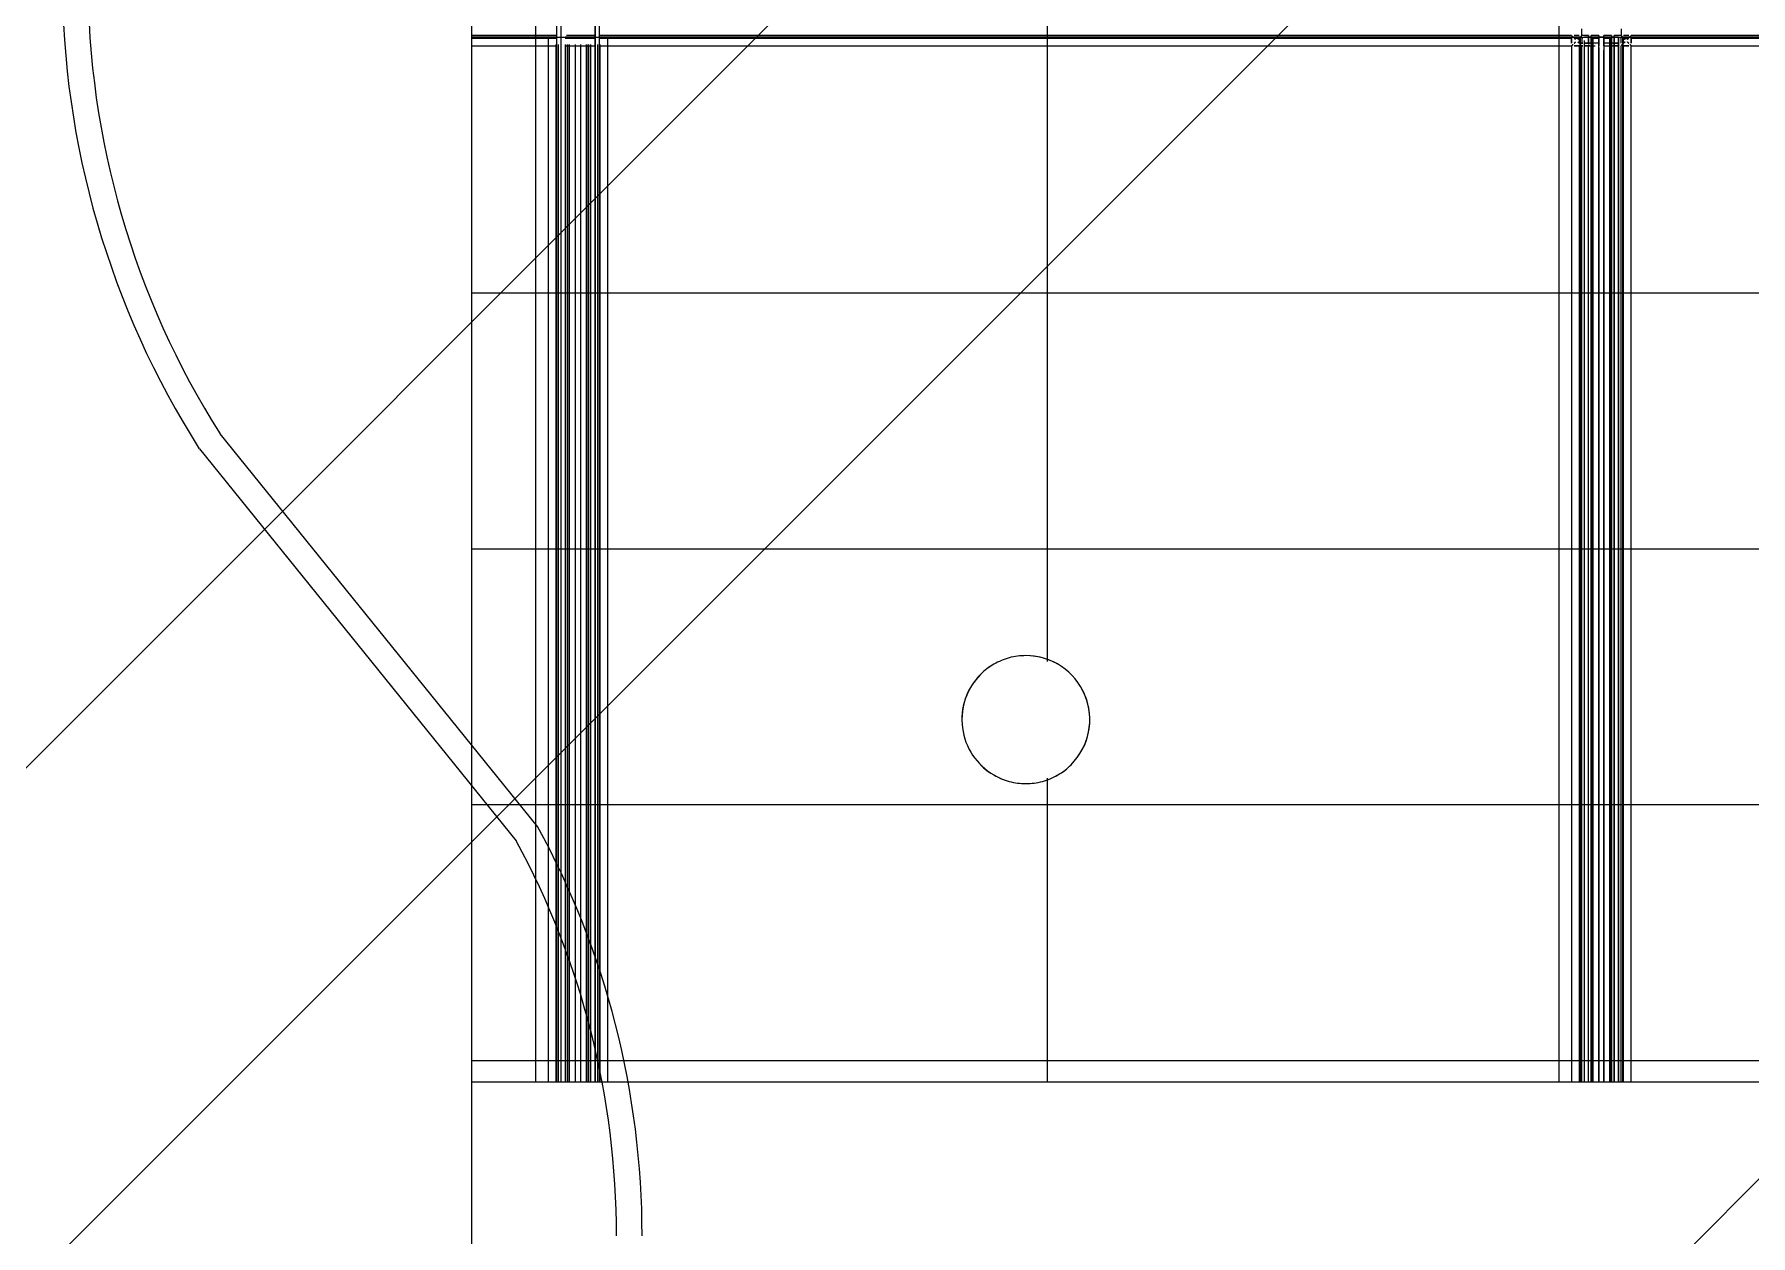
# Model space of a CAD drawing. Header units: millimetres. Extents: x -57519 to 497916, y -349472 to 446842.
# Drawn here: x 312140 to 314153, y 42702 to 44111 of the extents above; entities that cross this region are included whole.
import ezdxf

# ---------------------------------------------------------------- set-up
doc = ezdxf.new("R2010")
doc.units = ezdxf.units.MM
for name, color, linetype, lineweight in [('A-CLNG', 13, 'Continuous', 5), ('A-DETL-GENF', 92, 'Continuous', 5), ('A-FLOR', 192, 'Continuous', 5), ('A-FLOR-PATT', 8, 'Continuous', 5), ('A-WALL', 113, 'Continuous', 20), ('E-LITE-EQPM', 33, 'Continuous', 5)]:
    doc.layers.add(name, color=color, linetype=linetype, lineweight=lineweight)

# ---------------------------------------------------------------- blocks, each defined once
blk = doc.blocks.new('Ceilings 10 - Ceilings 10-14177161-SITE COVERAGE')
at = {"layer": 'A-CLNG'}
for p, q in [((63989.3, 42882.5), (63989.3, 44957.5)), ((64039.3, 42882.5), (64039.3, 44957.5)), ((63994.3, 44107.5), (63994.3, 44140.2)), ((63994.3, 44107.5), (63994.3, 44140.2)), ((64034.3, 44139.1), (64034.3, 44107.5)), ((64034.3, 44107.5), (64034.3, 44139.1)), ((63980.8, 44109.5), (63889.3, 44109.5)), ((63989.3, 44107.5), (63889.3, 44107.5)), ((63889.3, 44107.5), (65186.9, 44107.5)), ((63980.8, 44107.5), (63889.3, 44107.5)), ((63980.8, 44107.5), (63889.3, 44107.5)), ((63889.3, 44106.5), (63980.8, 44106.5)), ((63979.3, 44107.5), (63979.3, 42882.5)), ((63989.3, 44109.5), (63980.8, 44109.5)), ((63989.3, 44107.5), (63980.8, 44107.5)), ((63989.3, 44107.5), (63980.8, 44107.5)), ((63980.8, 44106.5), (63989.3, 44106.5)), ((63989.3, 42882.5), (63989.3, 44107.5)), ((63994.3, 42882.5), (63994.3, 44107.5)), ((63994.3, 42882.5), (63994.3, 44107.5)), ((64034.3, 44107.5), (63999, 44107.5)), ((64034.3, 44107.5), (63999, 44107.5)), ((64034.3, 44107.5), (63999, 44107.5)), ((63999, 44106.5), (64034.3, 44106.5)), ((64027.8, 44109.5), (64000.8, 44109.5)), ((64034.3, 44109.5), (64027.8, 44109.5)), ((64034.3, 44107.5), (64034.3, 42882.5)), ((64034.3, 42882.5), (64034.3, 44107.5)), ((64047.8, 44109.5), (64039.3, 44109.5)), ((65186.9, 44107.5), (64039.3, 44107.5)), ((64047.8, 44107.5), (64039.3, 44107.5)), ((64047.8, 44107.5), (64039.3, 44107.5)), ((64039.3, 42882.5), (64039.3, 44107.5)), ((64039.3, 44106.5), (64047.8, 44106.5)), ((65179.3, 44109.5), (64047.8, 44109.5)), ((65179.3, 44107.5), (64047.8, 44107.5)), ((65179.3, 44107.5), (64047.8, 44107.5)), ((64047.8, 44106.5), (65179.3, 44106.5)), ((64049.3, 42882.5), (64049.3, 44107.5)), ((65179.3, 44107.6), (65179.3, 44108)), ((65179.3, 44106.7), (65179.3, 44107.6)), ((65179.3, 44107.5), (65179.3, 44102)), ((65179.3, 44106.5), (65179.3, 44106.7)), ((65179.3, 44105.7), (65179.3, 44106.5)), ((65179.3, 44106.5), (65179.3, 44106.5)), ((65179.3, 44105), (65179.3, 44105.7)), ((65179.3, 44102), (65179.3, 44105)), ((65179.3, 44102), (65179.3, 44100.5)), ((65179.3, 44100.5), (65179.3, 44102)), ((65183.8, 44109.5), (65182.3, 44109.5)), ((65182.3, 44108), (65182.3, 44106.5)), ((65182.7, 44107.5), (65182.3, 44107.5)), ((65182.3, 44106.5), (65188.3, 44106.5)), ((65183, 44107.5), (65182.7, 44107.5)), ((65183.8, 44107.5), (65183, 44107.5)), ((65186.8, 44109.5), (65183.8, 44109.5)), ((65189.3, 44107.5), (65183.8, 44107.5)), ((65188.3, 44109.5), (65186.8, 44109.5)), ((65188.3, 44106.5), (65188.3, 44100.5)), ((65189.8, 44100.5), (65188.3, 44100.5)), ((65189.3, 44107.5), (65189.3, 44102)), ((65189.3, 44106.3), (65189.3, 42882.5)), ((65189.3, 42882.5), (65189.3, 44106.3)), ((65189.3, 44100.5), (65189.3, 44106.3)), ((65189.3, 44102), (65189.3, 44100.9)), ((65189.3, 44100.9), (65189.3, 44100.7)), ((65189.3, 44100.7), (65189.3, 44100.5)), ((65192.4, 44100.5), (65189.3, 44100.5)), ((65189.8, 44100.5), (65192.4, 44100.5)), ((65191.3, 44109.5), (65191.3, 44117.5)), ((65199.3, 44109.5), (65191.3, 44109.5)), ((65191.3, 44106.5), (65191.3, 44105.4)), ((65192.4, 44106.5), (65191.3, 44106.5)), ((65191.3, 44105.4), (65191.3, 44105)), ((65191.3, 44105), (65191.3, 44102)), ((65191.3, 44102), (65191.3, 44100.5)), ((65191.3, 44100.5), (65192.4, 44100.5)), ((65234.3, 44107.5), (65194.3, 44107.5)), ((65194.3, 44107.5), (65234.3, 44107.5)), ((65194.3, 42882.5), (65194.3, 44103.8)), ((65194.3, 42882.5), (65194.3, 44103.8)), ((65211.3, 44100.5), (65194.3, 44100.5)), ((65194.3, 44100.5), (65200.8, 44100.5)), ((65199.3, 44109.5), (65199.3, 44108)), ((65199.3, 44107.5), (65199.3, 44101.4)), ((65199.3, 44101.4), (65199.3, 44107.5)), ((65199.3, 44105), (65199.3, 44106.5)), ((65199.3, 44102), (65199.3, 44105)), ((65199.3, 44100.5), (65199.3, 44102)), ((65201.9, 44100.5), (65200.8, 44100.5)), ((65202.3, 44100.5), (65201.9, 44100.5)), ((65211.3, 44109.5), (65202.3, 44109.5)), ((65202.3, 44108), (65202.3, 44109.5)), ((65202.3, 44099.9), (65202.3, 44107.5)), ((65202.3, 44107.5), (65202.3, 42882.5)), ((65202.3, 44106.5), (65211.3, 44106.5)), ((65202.3, 44100.5), (65202.3, 44106.5)), ((65202.3, 44106.5), (65202.3, 44105)), ((65202.3, 44105), (65202.3, 44102)), ((65202.3, 44102), (65202.3, 44100.5)), ((65204.3, 44107.5), (65204.3, 42882.5)), ((65204.3, 42882.5), (65204.3, 44107.5)), ((65211.3, 44109.5), (65211.3, 44108)), ((65211.3, 44107.6), (65211.3, 44108)), ((65211.3, 44106.5), (65211.3, 44107.6)), ((65211.3, 44107.5), (65211.3, 44099)), ((65211.3, 44107.5), (65211.3, 44100.5)), ((65211.3, 42882.5), (65211.3, 44107.5)), ((65211.3, 44105), (65211.3, 44106.5)), ((65211.3, 44102), (65211.3, 44105)), ((65211.3, 44100.5), (65211.3, 44102)), ((65226.3, 44109.5), (65217.3, 44109.5)), ((65217.3, 44108), (65217.3, 44109.5)), ((65217.3, 44108), (65217.3, 44107.6)), ((65217.3, 44107.6), (65217.3, 44106.5)), ((65217.3, 44099), (65217.3, 44107.5)), ((65217.3, 44107.5), (65217.3, 42882.5)), ((65217.3, 44100.5), (65217.3, 44107.5)), ((65217.3, 44106.5), (65226.3, 44106.5)), ((65217.3, 44106.5), (65217.3, 44105)), ((65217.3, 44105), (65217.3, 44102)), ((65217.3, 44102), (65217.3, 44101.6)), ((65217.3, 44101.6), (65217.3, 44101.2)), ((65217.3, 44101.2), (65217.3, 44100.5)), ((65234.1, 44100.5), (65217.3, 44100.5)), ((65224.3, 44107.5), (65224.3, 42882.5)), ((65224.3, 42882.5), (65224.3, 44107.5)), ((65226.3, 44109.5), (65226.3, 44108)), ((65226.3, 44107.5), (65226.3, 44099)), ((65226.3, 42882.5), (65226.3, 44107.5)), ((65226.3, 44106.5), (65226.3, 44100.5)), ((65226.3, 44105), (65226.3, 44106.5)), ((65226.3, 44102), (65226.3, 44105)), ((65226.3, 44100.5), (65226.3, 44102)), ((65227.8, 44100.5), (65226.3, 44100.5)), ((65227.8, 44100.5), (65234.1, 44100.5)), ((65237.3, 44109.5), (65229.3, 44109.5)), ((65229.3, 44108), (65229.3, 44109.5)), ((65229.3, 44099), (65229.3, 44107.5)), ((65229.3, 44107.5), (65229.3, 44097.5)), ((65229.3, 44106.5), (65229.3, 44106.4)), ((65229.3, 44100.5), (65229.3, 44106.5)), ((65229.3, 44106.4), (65229.3, 44106.3)), ((65229.3, 44106.3), (65229.3, 44106)), ((65229.3, 44106), (65229.3, 44105)), ((65229.3, 44105), (65229.3, 44102)), ((65229.3, 44102), (65229.3, 44100.5)), ((65234.3, 44107.5), (65234.3, 42882.5)), ((65234.3, 42882.5), (65234.3, 44107.5)), ((65237.3, 44117.5), (65237.3, 44109.5)), ((65237.3, 44106.4), (65237.3, 44106.5)), ((65237.3, 44100.5), (65237.3, 44106.5)), ((65237.3, 44106.3), (65237.3, 44106.4)), ((65237.3, 44105.7), (65237.3, 44106.3)), ((65237.3, 44105.4), (65237.3, 44105.7)), ((65237.3, 44105), (65237.3, 44105.4)), ((65237.3, 44102), (65237.3, 44105)), ((65237.3, 44100.5), (65237.3, 44102)), ((65237.3, 44100.5), (65237.3, 44100.5)), ((65240.3, 44100.5), (65238.8, 44100.5)), ((66239.3, 44107.5), (65239.3, 44107.5)), ((65239.3, 44107.5), (65239.3, 42882.5)), ((65239.3, 44107.5), (66239.3, 44107.5)), ((65239.3, 44107.5), (65239.3, 44100.5)), ((65246.3, 44107.5), (65239.3, 44107.5)), ((65244.8, 44107.5), (65239.3, 44107.5)), ((65239.3, 44102), (65239.3, 44107.5)), ((65239.3, 42882.5), (65239.3, 44107.5)), ((65239.3, 44100.5), (65239.3, 44102)), ((65246.3, 44109.5), (65240.3, 44109.5)), ((65241.8, 44109.5), (65240.3, 44109.5)), ((65240.3, 44106.5), (65246.3, 44106.5)), ((65240.3, 44100.5), (65240.3, 44106.5)), ((65244.8, 44109.5), (65241.8, 44109.5)), ((65246.3, 44109.5), (65244.8, 44109.5)), ((65246.3, 44107.5), (65244.8, 44107.5)), ((65246.3, 44107.6), (65246.3, 44108)), ((65246.3, 44107.2), (65246.3, 44107.6)), ((65246.3, 44106.5), (65246.3, 44107.2)), ((65246.3, 44106.5), (65246.3, 44106.5)), ((66229.3, 44109.5), (65249.3, 44109.5)), ((65249.3, 44108), (65249.3, 44107.6)), ((65249.3, 44107.6), (65249.3, 44107.2)), ((66229.3, 44107.5), (65249.3, 44107.5)), ((65249.3, 44102), (65249.3, 44107.5)), ((66229.3, 44107.5), (65249.3, 44107.5)), ((65249.3, 44107.2), (65249.3, 44106.5)), ((65249.3, 44106.5), (66229.3, 44106.5)), ((65249.3, 44106.5), (65249.3, 44105)), ((65249.3, 44106.5), (65249.3, 44106.5)), ((65249.3, 44105), (65249.3, 44102)), ((65249.3, 44100.5), (65249.3, 44102)), ((65249.3, 44102), (65249.3, 44100.5)), ((63889.3, 44097.5), (63989.3, 44097.5)), ((63988.3, 44099), (63988.3, 42882.5)), ((63989.3, 42882.5), (63989.3, 44099)), ((63989.3, 42882.5), (63989.3, 44099)), ((63991.3, 42882.5), (63991.3, 44099)), ((63999, 44097.5), (64034.3, 44097.5)), ((63999.3, 44099), (63999.3, 42882.5)), ((63999.3, 42882.5), (63999.3, 44099)), ((64002.3, 42882.5), (64002.3, 44099)), ((64002.3, 42882.5), (64002.3, 44099)), ((64004.3, 42882.5), (64004.3, 44099)), ((64004.3, 42882.5), (64004.3, 44099)), ((64011.3, 42882.5), (64011.3, 44099)), ((64011.3, 42882.5), (64011.3, 44099)), ((64017.3, 42882.5), (64017.3, 44099)), ((64017.3, 42882.5), (64017.3, 44099)), ((64024.3, 42882.5), (64024.3, 44099)), ((64024.3, 42882.5), (64024.3, 44099)), ((64026.3, 44099), (64026.3, 42882.5)), ((64026.3, 42882.5), (64026.3, 44099)), ((64029.3, 42882.5), (64029.3, 44099)), ((64029.3, 42882.5), (64029.3, 44099)), ((64037.3, 42882.5), (64037.3, 44099)), ((64039.3, 42882.5), (64039.3, 44099)), ((64039.3, 42882.5), (64039.3, 44099)), ((64039.3, 44097.5), (65179.3, 44097.5)), ((64040.3, 42882.5), (64040.3, 44099)), ((65179.3, 44097.5), (65179.3, 42882.5)), ((65183.8, 44097.5), (65182.3, 44097.5)), ((65182.3, 44097.5), (65183.8, 44097.5)), ((65189.3, 44097.5), (65183.8, 44097.5)), ((65183.8, 44097.5), (65186.8, 44097.5)), ((65186.8, 44097.5), (65188.3, 44097.5)), ((65188.3, 44097.5), (65188.3, 42882.5)), ((65188.3, 44097.5), (65189.4, 44097.5)), ((65189.3, 44097.5), (65192.4, 44097.5)), ((65189.3, 42882.5), (65189.3, 44097.5)), ((65189.3, 42882.5), (65189.3, 44097.5)), ((65189.4, 44097.5), (65189.8, 44097.5)), ((65192.4, 44097.5), (65189.8, 44097.5)), ((65192.4, 44097.5), (65191.3, 44097.5)), ((65191.3, 42882.5), (65191.3, 44097.5)), ((65194.3, 44097.5), (65207.1, 44097.5)), ((65200.8, 44097.5), (65194.3, 44097.5)), ((65199.3, 44099), (65199.3, 44097.5)), ((65199.3, 44097.5), (65199.3, 44097.5)), ((65199.3, 42882.5), (65199.3, 44097.5)), ((65199.3, 42882.5), (65199.3, 44097.5)), ((65200.8, 44097.5), (65202.3, 44097.5)), ((65202.3, 44097.5), (65202.3, 44099)), ((65202.3, 42882.5), (65202.3, 44097.5)), ((65211.3, 44099), (65211.3, 44097.5)), ((65211.3, 44095.4), (65211.3, 42882.5)), ((65217.3, 44097.5), (65217.3, 44099)), ((65217.3, 44097.5), (65234, 44097.5)), ((65217.3, 42882.5), (65217.3, 44092.4)), ((65226.3, 44099), (65226.3, 44097.5)), ((65226.3, 44097.5), (65226.3, 42882.5)), ((65226.3, 44097.5), (65227.8, 44097.5)), ((65234, 44097.5), (65227.8, 44097.5)), ((65229.3, 44097.5), (65229.3, 44099)), ((65229.3, 44097.5), (65229.3, 42882.5)), ((65229.3, 44097.5), (65229.3, 44097.5)), ((65229.3, 42882.5), (65229.3, 44097.5)), ((65237.3, 42882.5), (65237.3, 44097.5)), ((65238.8, 44097.5), (65240.3, 44097.5)), ((65239.3, 44097.5), (65239.3, 42882.5)), ((65244.8, 44097.5), (65239.3, 44097.5)), ((65239.3, 42882.5), (65239.3, 44097.5)), ((65240.3, 42882.5), (65240.3, 44097.5)), ((65240.3, 44097.5), (65241.8, 44097.5)), ((65241.8, 44097.5), (65244.8, 44097.5)), ((65244.8, 44097.5), (65246.3, 44097.5)), ((65246.3, 44097.5), (65244.8, 44097.5)), ((65249.3, 44097.5), (66229.3, 44097.5)), ((65249.3, 42882.5), (65249.3, 44097.5))]:
    blk.add_line(p, q, dxfattribs=at)
for points in [[(65179.3, 44109.5), (65179.3, 44109.5), (65179.3, 44109.5), (65179.3, 44109.4), (65179.3, 44109.4)], [(65182.3, 44106.5), (65182.3, 44106.5), (65182.3, 44106.5), (65182.3, 44106.4), (65182.4, 44106.4), (65182.5, 44106.3), (65182.5, 44106.3)], [(65182.5, 44106.3), (65182.5, 44106.3), (65182.6, 44106.2), (65182.7, 44106.1), (65182.8, 44106), (65182.9, 44105.9), (65183, 44105.8)], [(65183, 44105.8), (65183, 44105.8), (65183.1, 44105.7), (65183.2, 44105.6), (65183.2, 44105.6)], [(65183.2, 44105.6), (65183.3, 44105.5), (65183.5, 44105.3), (65183.7, 44105.1), (65183.8, 44105)], [(65187.4, 44101.4), (65187.3, 44101.5), (65187.1, 44101.7), (65186.9, 44101.9), (65186.8, 44102)], [(65187.6, 44101.1), (65187.6, 44101.2), (65187.5, 44101.3), (65187.4, 44101.4), (65187.4, 44101.4)], [(65188.3, 44100.5), (65188.3, 44100.5), (65188.3, 44100.5), (65188.2, 44100.5), (65188.2, 44100.6), (65188.1, 44100.7), (65188, 44100.8), (65187.9, 44100.9), (65187.8, 44101), (65187.7, 44101.1), (65187.6, 44101.1)], [(65188.3, 44106.5), (65188.3, 44106.5), (65188.3, 44106.5), (65188.3, 44106.5), (65188.4, 44106.6), (65188.5, 44106.7), (65188.6, 44106.8), (65188.7, 44106.9), (65188.8, 44107), (65189, 44107.1), (65189.1, 44107.3), (65189.2, 44107.4), (65189.2, 44107.4)], [(65189.2, 44107.4), (65189.3, 44107.5), (65189.5, 44107.7), (65189.7, 44107.9), (65189.8, 44108)], [(65200.8, 44108), (65200.9, 44107.9), (65201.1, 44107.7), (65201.3, 44107.5), (65201.4, 44107.4)], [(65201.4, 44107.4), (65201.4, 44107.4), (65201.5, 44107.3), (65201.6, 44107.1), (65201.8, 44107), (65201.9, 44106.9), (65202, 44106.8), (65202.1, 44106.7), (65202.2, 44106.6), (65202.2, 44106.5), (65202.3, 44106.5), (65202.3, 44106.5), (65202.3, 44106.5)], [(65226.3, 44106.5), (65226.3, 44106.5), (65226.3, 44106.5), (65226.3, 44106.5), (65226.4, 44106.6), (65226.5, 44106.7), (65226.6, 44106.8), (65226.7, 44106.9), (65226.8, 44107), (65227, 44107.1), (65227.1, 44107.3), (65227.2, 44107.4), (65227.2, 44107.4)], [(65227.2, 44107.4), (65227.3, 44107.5), (65227.5, 44107.7), (65227.7, 44107.9), (65227.8, 44108)], [(65241.2, 44101.4), (65241.2, 44101.4), (65241.1, 44101.3), (65241, 44101.1), (65240.8, 44101), (65240.7, 44100.9), (65240.6, 44100.8), (65240.5, 44100.7), (65240.4, 44100.6), (65240.3, 44100.5), (65240.3, 44100.5), (65240.3, 44100.5), (65240.3, 44100.5)], [(65241.8, 44102), (65241.7, 44101.9), (65241.5, 44101.7), (65241.3, 44101.5), (65241.2, 44101.4)], [(65244.8, 44105), (65244.9, 44105.1), (65245.1, 44105.3), (65245.3, 44105.5), (65245.4, 44105.6)], [(65245.4, 44105.6), (65245.4, 44105.6), (65245.5, 44105.7), (65245.6, 44105.8), (65245.8, 44106), (65245.9, 44106.1), (65246, 44106.2), (65246.1, 44106.3), (65246.2, 44106.4), (65246.2, 44106.4), (65246.3, 44106.5), (65246.3, 44106.5), (65246.3, 44106.5)], [(65249.2, 44109.4), (65249.3, 44109.4), (65249.3, 44109.5), (65249.3, 44109.5), (65249.3, 44109.5)], [(65179.3, 44097.5), (65179.3, 44097.5), (65179.3, 44097.5), (65179.3, 44097.5), (65179.3, 44097.5)], [(65191.3, 44097.5), (65191.3, 44097.5), (65191.3, 44097.5), (65191.3, 44097.5), (65191.2, 44097.5)], [(65237.3, 44097.5), (65237.3, 44097.5), (65237.3, 44097.5), (65237.3, 44097.5), (65237.3, 44097.5)], [(65247.8, 44099), (65247.9, 44098.9), (65248, 44098.8), (65248.1, 44098.7)], [(65249.3, 44097.5), (65249.3, 44097.5), (65249.3, 44097.5), (65249.3, 44097.5), (65249.2, 44097.5)], [(65249.2, 44097.5), (65249.3, 44097.5), (65249.3, 44097.5), (65249.3, 44097.5), (65249.3, 44097.5)]]:
    blk.add_open_spline(points, degree=3, dxfattribs=at)
for points, knots in [([(65179.3, 44109.4), (65179.4, 44109.4), (65179.4, 44109.4), (65179.5, 44109.3), (65179.6, 44109.2), (65179.7, 44109.1), (65179.8, 44109), (65180, 44108.8), (65180.1, 44108.7), (65180.3, 44108.5), (65180.5, 44108.3), (65180.7, 44108.1), (65180.8, 44108)], [0.1428571, 0.1428571, 0.1428571, 0.1428571, 0.2142857, 0.2857143, 0.3571429, 0.4285714, 0.5, 0.5714286, 0.6428571, 0.7142857, 0.8571429, 1, 1, 1, 1]), ([(65182.3, 44100.5), (65182.3, 44100.5), (65182.3, 44100.5), (65182.3, 44100.5), (65182.4, 44100.6), (65182.5, 44100.7), (65182.6, 44100.8), (65182.7, 44100.9), (65182.8, 44101), (65183, 44101.1), (65183.1, 44101.3), (65183.3, 44101.5), (65183.5, 44101.7), (65183.7, 44101.9), (65183.8, 44102)], [0, 0, 0, 0, 0.071429, 0.142857, 0.214286, 0.285714, 0.357143, 0.428571, 0.5, 0.571429, 0.642857, 0.714286, 0.857143, 1, 1, 1, 1]), ([(65183.8, 44102), (65183.7, 44101.9), (65183.5, 44101.7), (65183.3, 44101.5), (65183.1, 44101.3), (65183, 44101.1), (65182.8, 44101), (65182.7, 44100.9), (65182.6, 44100.8), (65182.5, 44100.7), (65182.4, 44100.6), (65182.3, 44100.5), (65182.3, 44100.5), (65182.3, 44100.5), (65182.3, 44100.5)], [0, 0, 0, 0, 0.142857, 0.285714, 0.357143, 0.428571, 0.5, 0.571429, 0.642857, 0.714286, 0.785714, 0.857143, 0.928571, 1, 1, 1, 1]), ([(65186.8, 44105), (65186.9, 44105.1), (65187.1, 44105.3), (65187.3, 44105.5), (65187.5, 44105.7), (65187.6, 44105.8), (65187.8, 44106), (65187.9, 44106.1), (65188, 44106.2), (65188.1, 44106.3), (65188.2, 44106.4), (65188.2, 44106.4), (65188.3, 44106.5), (65188.3, 44106.5), (65188.3, 44106.5)], [0, 0, 0, 0, 0.142857, 0.285714, 0.357143, 0.428571, 0.5, 0.571429, 0.642857, 0.714286, 0.785714, 0.857143, 0.928571, 1, 1, 1, 1]), ([(65189.8, 44108), (65189.9, 44108.1), (65190.1, 44108.3), (65190.3, 44108.5), (65190.5, 44108.7), (65190.6, 44108.8), (65190.8, 44109), (65190.9, 44109.1), (65191, 44109.2), (65191.1, 44109.3), (65191.2, 44109.4), (65191.2, 44109.4), (65191.3, 44109.5), (65191.3, 44109.5), (65191.3, 44109.5)], [0, 0, 0, 0, 0.142857, 0.285714, 0.357143, 0.428571, 0.5, 0.571429, 0.642857, 0.714286, 0.785714, 0.857143, 0.928571, 1, 1, 1, 1]), ([(65237.3, 44109.5), (65237.3, 44109.5), (65237.3, 44109.5), (65237.3, 44109.4), (65237.4, 44109.4), (65237.5, 44109.3), (65237.6, 44109.2), (65237.7, 44109.1), (65237.8, 44109), (65238, 44108.8), (65238.1, 44108.7), (65238.3, 44108.5), (65238.5, 44108.3), (65238.7, 44108.1), (65238.8, 44108)], [0, 0, 0, 0, 0.071429, 0.142857, 0.214286, 0.285714, 0.357143, 0.428571, 0.5, 0.571429, 0.642857, 0.714286, 0.857143, 1, 1, 1, 1]), ([(65238.8, 44108), (65238.9, 44107.9), (65239.1, 44107.7), (65239.3, 44107.5), (65239.5, 44107.3), (65239.6, 44107.1), (65239.8, 44107), (65239.9, 44106.9), (65240, 44106.8), (65240.1, 44106.7), (65240.2, 44106.6), (65240.2, 44106.5), (65240.3, 44106.5), (65240.3, 44106.5), (65240.3, 44106.5)], [0, 0, 0, 0, 0.142857, 0.285714, 0.357143, 0.428571, 0.5, 0.571429, 0.642857, 0.714286, 0.785714, 0.857143, 0.928571, 1, 1, 1, 1]), ([(65240.3, 44106.5), (65240.3, 44106.5), (65240.3, 44106.5), (65240.3, 44106.4), (65240.4, 44106.4), (65240.5, 44106.3), (65240.6, 44106.2), (65240.7, 44106.1), (65240.8, 44106), (65241, 44105.8), (65241.1, 44105.7), (65241.3, 44105.5), (65241.5, 44105.3), (65241.7, 44105.1), (65241.8, 44105)], [0, 0, 0, 0, 0.071429, 0.142857, 0.214286, 0.285714, 0.357143, 0.428571, 0.5, 0.571429, 0.642857, 0.714286, 0.857143, 1, 1, 1, 1]), ([(65244.8, 44102), (65244.9, 44101.9), (65245.1, 44101.7), (65245.3, 44101.5), (65245.5, 44101.3), (65245.6, 44101.1), (65245.8, 44101), (65245.9, 44100.9), (65246, 44100.8), (65246.1, 44100.7), (65246.2, 44100.6), (65246.2, 44100.5), (65246.3, 44100.5), (65246.3, 44100.5), (65246.3, 44100.5)], [0, 0, 0, 0, 0.142857, 0.285714, 0.357143, 0.428571, 0.5, 0.571429, 0.642857, 0.714286, 0.785714, 0.857143, 0.928571, 1, 1, 1, 1]), ([(65246.3, 44100.5), (65246.3, 44100.5), (65246.3, 44100.5), (65246.2, 44100.5), (65246.2, 44100.6), (65246.1, 44100.7), (65246, 44100.8), (65245.9, 44100.9), (65245.8, 44101), (65245.6, 44101.1), (65245.5, 44101.3), (65245.3, 44101.5), (65245.1, 44101.7), (65244.9, 44101.9), (65244.8, 44102)], [0, 0, 0, 0, 0.071429, 0.142857, 0.214286, 0.285714, 0.357143, 0.428571, 0.5, 0.571429, 0.642857, 0.714286, 0.857143, 1, 1, 1, 1]), ([(65247.8, 44108), (65247.9, 44108.1), (65248.1, 44108.3), (65248.3, 44108.5), (65248.5, 44108.7), (65248.6, 44108.8), (65248.8, 44109), (65248.9, 44109.1), (65249, 44109.2), (65249.1, 44109.3), (65249.2, 44109.4), (65249.2, 44109.4), (65249.2, 44109.4)], [0, 0, 0, 0, 0.1428571, 0.2857143, 0.3571429, 0.4285714, 0.5, 0.5714286, 0.6428571, 0.7142857, 0.7857143, 0.8571429, 0.8571429, 0.8571429, 0.8571429]), ([(65180.8, 44099), (65180.7, 44098.9), (65180.5, 44098.7), (65180.3, 44098.5), (65180.1, 44098.3), (65180, 44098.1), (65179.8, 44098), (65179.7, 44097.9), (65179.6, 44097.8), (65179.5, 44097.7), (65179.4, 44097.6), (65179.4, 44097.6), (65179.3, 44097.5)], [0, 0, 0, 0, 0.1428571, 0.2857143, 0.3571429, 0.4285714, 0.5, 0.5714286, 0.6428571, 0.7142857, 0.7857143, 0.8571429, 0.8571429, 0.8571429, 0.8571429]), ([(65179.3, 44097.5), (65179.3, 44097.5), (65179.3, 44097.5), (65179.3, 44097.5), (65179.4, 44097.6), (65179.5, 44097.7), (65179.6, 44097.8), (65179.7, 44097.9), (65179.8, 44098), (65180, 44098.1), (65180.1, 44098.3), (65180.3, 44098.5), (65180.5, 44098.7), (65180.7, 44098.9), (65180.8, 44099)], [0, 0, 0, 0, 0.071429, 0.142857, 0.214286, 0.285714, 0.357143, 0.428571, 0.5, 0.571429, 0.642857, 0.714286, 0.857143, 1, 1, 1, 1]), ([(65191.2, 44097.5), (65191.2, 44097.6), (65191.2, 44097.6), (65191.1, 44097.7), (65191, 44097.8), (65190.9, 44097.9), (65190.8, 44098), (65190.6, 44098.1), (65190.5, 44098.3), (65190.3, 44098.5), (65190.1, 44098.7), (65189.9, 44098.9), (65189.8, 44099)], [0.1428571, 0.1428571, 0.1428571, 0.1428571, 0.2142857, 0.2857143, 0.3571429, 0.4285714, 0.5, 0.5714286, 0.6428571, 0.7142857, 0.8571429, 1, 1, 1, 1]), ([(65238.8, 44099), (65238.7, 44098.9), (65238.5, 44098.7), (65238.3, 44098.5), (65238.1, 44098.3), (65238, 44098.1), (65237.8, 44098), (65237.7, 44097.9), (65237.6, 44097.8), (65237.5, 44097.7), (65237.4, 44097.6), (65237.4, 44097.6), (65237.3, 44097.5)], [0, 0, 0, 0, 0.1428571, 0.2857143, 0.3571429, 0.4285714, 0.5, 0.5714286, 0.6428571, 0.7142857, 0.7857143, 0.8571429, 0.8571429, 0.8571429, 0.8571429]), ([(65249.2, 44097.5), (65249.2, 44097.6), (65249.2, 44097.6), (65249.1, 44097.7), (65249, 44097.8), (65248.9, 44097.9), (65248.8, 44098), (65248.6, 44098.1), (65248.5, 44098.3), (65248.3, 44098.5), (65248.1, 44098.7), (65247.9, 44098.9), (65247.8, 44099)], [0.1428571, 0.1428571, 0.1428571, 0.1428571, 0.2142857, 0.2857143, 0.3571429, 0.4285714, 0.5, 0.5714286, 0.6428571, 0.7142857, 0.8571429, 1, 1, 1, 1]), ([(65248.1, 44098.7), (65248.2, 44098.6), (65248.3, 44098.5), (65248.5, 44098.3), (65248.6, 44098.1), (65248.8, 44098), (65248.9, 44097.9), (65249, 44097.8), (65249.1, 44097.7), (65249.2, 44097.6), (65249.2, 44097.6), (65249.2, 44097.5)], [0.1428571, 0.1428571, 0.1428571, 0.1428571, 0.2857143, 0.3571429, 0.4285714, 0.5, 0.5714286, 0.6428571, 0.7142857, 0.7857143, 0.8571429, 0.8571429, 0.8571429, 0.8571429])]:
    blk.add_open_spline(points, degree=3, knots=knots, dxfattribs=at)
blk = doc.blocks.new('DLN_Face Base lighting-01 - 150mm _R_-V456-SITE COVERAGE')
at = {"layer": 'E-LITE-EQPM'}
for start, end in [(45, 180), (105, 120), (60, 103.1263), (15, 45), (30, 45), (150, 180), (15, 30), (360, 15), (180, 195), (195, 210), (315, 345), (330, 345), (345, 360), (210, 270), (210, 225), (225, 330)]:
    blk.add_arc((0, 0), 75, start, end, dxfattribs=at)

msp = doc.modelspace()

# ---------------------------------------------------------------- hatches: boundary and pattern name
at = {"layer": 'A-DETL-GENF'}
h = msp.add_hatch(dxfattribs=at)
h.set_pattern_fill('FP_40', color=250, style=0, pattern_type=2)
h.set_pattern_definition([(45, (248763.4, 0), (-1257.236, 1257.236), []), (45, (248763.4, 1905), (-1257.236, 1257.236), [])])
h.paths.add_polyline_path([(325750.1, -8642.5), (328562.7, -8642.5), (328562.7, 4657.5), (341312.7, 4657.5), (341312.7, 30557.5), (342712.7, 30557.5), (342712.7, 48907.7), (339962.7, 48907.7), (339962.7, 52157.5), (338962.7, 52157.5), (338962.7, 53757.5), (297512.7, 53757.5), (297512.7, 52247.5), (286277.7, 52247.5), (286277.7, 34407.5), (285902.7, 34407.5), (285902.7, 7407.5), (286277.7, 7407.5), (286277.7, -2267.5), (315555.2, -2267.5), (315555.2, -8642.5), (321257.1, -8642.5)], flags=0)
at = {"layer": 'A-FLOR-PATT'}
h = msp.add_hatch(dxfattribs=at)
h.set_pattern_fill('FP_20', color=256, style=0, pattern_type=2)
h.set_pattern_definition([(90, (321127.73, 26107.5), (-600, 4e-14), []), (180, (321127.73, 26107.5), (4e-14, -300), [])])
h.paths.add_polyline_path([(318727.7, 40207.5), (319852.7, 40207.5), (319852.7, 42282.5), (318727.7, 42282.5), (318727.7, 40387.1)], flags=0)
h.paths.add_polyline_path([(319502.7, 40920), (319470.4, 40924.2), (319423.3, 40949.7), (319406.2, 40967.2), (319391.4, 40990), (319381.5, 41016.5), (319377.7, 41045), (319382, 41077.3), (319407.5, 41124.4), (319423.3, 41140.2), (319447.7, 41156.3), (319474.3, 41166.2), (319502.7, 41170), (319552.9, 41158.4), (319582.2, 41140.2), (319602.7, 41118.2), (319615.9, 41095.6), (319624, 41073.5), (319627.7, 41045), (319623.5, 41012.6), (319598, 40965.6), (319580.5, 40948.5), (319557.7, 40933.6), (319531.2, 40923.7)], flags=0)
h.paths.add_polyline_path([(319502.7, 41878.3), (319470.4, 41882.6), (319423.3, 41908.1), (319406.2, 41925.5), (319391.4, 41948.3), (319381.5, 41974.8), (319377.7, 42003.3), (319382, 42035.7), (319407.5, 42082.7), (319423.3, 42098.6), (319447.7, 42114.7), (319474.3, 42124.6), (319502.7, 42128.3), (319552.9, 42116.7), (319582.2, 42098.6), (319602.7, 42076.6), (319615.9, 42053.9), (319624, 42031.8), (319627.7, 42003.3), (319623.5, 41971), (319598, 41923.9), (319580.5, 41906.8), (319557.7, 41892), (319531.2, 41882.1)], flags=0)
h.paths.add_polyline_path([(319502.7, 42882.5), (319470.4, 42886.7), (319423.3, 42912.2), (319406.2, 42929.7), (319391.7, 42951.7), (319381.5, 42979), (319379.2, 43018.9), (319382, 43039.8), (319407.5, 43086.9), (319423.3, 43102.7), (319447.7, 43118.8), (319474.3, 43128.7), (319502.7, 43132.5), (319552.9, 43120.9), (319582.2, 43102.7), (319599.3, 43085.3), (319615.9, 43058.1), (319624, 43036), (319627.7, 43007.5), (319623.5, 42975.1), (319598, 42928.1), (319580.5, 42911), (319557.7, 42896.1), (319531.2, 42886.2)], flags=0)
h.paths.add_polyline_path([(313944.2, 42882.5), (317127.7, 42882.5), (317127.7, 44132.5), (317277.7, 44128.6), (317277.7, 42882.5), (319852.7, 42882.5), (319852.7, 44957.5), (318727.7, 44957.5), (318733, 43632.5), (318733.7, 43632.5), (318733.7, 43538.5), (318927.7, 43538.5), (318927.7, 43532.5), (318527.7, 43532.5), (318527.7, 44957.5), (312652.7, 44957.5), (312652.7, 42882.5), (313944.2, 42882.5)], flags=0)
h.paths.add_polyline_path([(317902.7, 43182.5), (317870.4, 43186.7), (317823.3, 43212.2), (317806.2, 43229.7), (317791.4, 43252.5), (317781.5, 43279), (317777.7, 43307.5), (317782, 43339.8), (317807.5, 43386.9), (317823.3, 43402.7), (317847.7, 43418.8), (317887.3, 43430.5), (317902.7, 43432.5), (317952.9, 43420.9), (317982.2, 43402.7), (317999.3, 43385.3), (318015.9, 43358.1), (318024.6, 43331.2), (318027.7, 43307.5), (318023.5, 43275.1), (317998, 43228.1), (317980.5, 43211), (317957.7, 43196.1), (317931.2, 43186.2)], flags=0)
h.paths.add_polyline_path([(316602.7, 43232.5), (316565.2, 43242.5), (316537.8, 43270), (316527.7, 43307.5), (316537.8, 43345), (316565.2, 43372.4), (316602.7, 43382.5), (316640.2, 43372.4), (316667.7, 43345), (316677.7, 43307.5), (316667.7, 43270), (316640.2, 43242.5), (316618.3, 43234.5)], flags=0)
h.paths.add_polyline_path([(315552.7, 43232.5), (315515.2, 43242.5), (315487.8, 43270), (315477.7, 43307.5), (315488.4, 43345.8), (315515.2, 43372.4), (315552.7, 43382.5), (315590.2, 43372.4), (315617.7, 43345), (315627.7, 43307.5), (315617.7, 43270), (315590.2, 43242.5), (315568.3, 43234.5)], flags=0)
h.paths.add_polyline_path([(314502.7, 43232.5), (314465.2, 43242.5), (314437.8, 43270), (314427.7, 43307.5), (314437.8, 43345), (314465.2, 43372.4), (314502.7, 43382.5), (314540.2, 43372.4), (314567.7, 43345), (314577.7, 43307.5), (314567.7, 43270), (314540.2, 43242.5), (314517.5, 43234.4)], flags=0)
h.paths.add_polyline_path([(313302.7, 43232.5), (313265.2, 43242.5), (313237.8, 43270), (313227.7, 43307.5), (313237.8, 43345), (313265.2, 43372.4), (313302.7, 43382.5), (313340.2, 43372.4), (313367.7, 43345), (313377.7, 43307.5), (313367.7, 43270), (313340.2, 43242.5), (313307.7, 43233.1)], flags=0)
h.paths.add_polyline_path([(319502.7, 43990.8), (319470.4, 43995.1), (319423.3, 44020.6), (319405.2, 44039.4), (319391.4, 44060.8), (319381.5, 44087.4), (319377.7, 44115.8), (319382, 44148.2), (319407.5, 44195.3), (319427.7, 44214.4), (319447.7, 44227.2), (319474.3, 44237.1), (319502.7, 44240.8), (319552.9, 44229.2), (319582.2, 44211.1), (319599.5, 44193.3), (319615.9, 44166.4), (319624, 44144.3), (319627.7, 44115.8), (319623.5, 44083.5), (319598, 44036.4), (319580.5, 44019.3), (319557.7, 44004.5), (319531.2, 43994.6)], flags=0)
h.paths.add_polyline_path([(317024, 44166.7), (317024, 44166.7), (317044.8, 44166.7)], flags=0)
h.paths.add_polyline_path([(317902.7, 44682.5), (317870.4, 44686.7), (317823.3, 44712.2), (317806.2, 44729.7), (317791.4, 44752.5), (317781.5, 44779), (317777.7, 44807.5), (317782, 44839.8), (317807.5, 44886.9), (317823.3, 44902.7), (317847.7, 44918.8), (317887.3, 44930.5), (317902.7, 44932.5), (317952.9, 44920.9), (317982.2, 44902.7), (317999.3, 44885.3), (318015.9, 44858.1), (318024, 44836), (318027.2, 44803.3), (318023.5, 44775.1), (317998, 44728.1), (317980.5, 44711), (317957.7, 44696.1), (317931.2, 44686.2)], flags=0)
h.paths.add_polyline_path([(315552.7, 44682.5), (315520.4, 44686.7), (315473.3, 44712.2), (315456.2, 44729.7), (315441.4, 44752.5), (315431.5, 44779), (315427.7, 44807.5), (315432, 44839.8), (315458, 44887.6), (315479.6, 44907.6), (315497.7, 44918.8), (315524.3, 44928.7), (315552.7, 44932.5), (315602.9, 44920.9), (315632.2, 44902.7), (315649.3, 44885.3), (315665.9, 44858.1), (315674, 44836), (315675.1, 44787.7), (315673.5, 44775.1), (315648, 44728.1), (315630.5, 44711), (315607.7, 44696.1), (315581.2, 44686.2)], flags=0)
h.paths.add_polyline_path([(316602.7, 44682.5), (316570.4, 44686.7), (316523.3, 44712.2), (316506.2, 44729.7), (316491.4, 44752.5), (316481.5, 44779), (316477.7, 44807.5), (316483.2, 44842.8), (316507.5, 44886.9), (316523.3, 44902.7), (316547.7, 44918.8), (316577.7, 44929.2), (316602.7, 44932.5), (316652.9, 44920.9), (316682.2, 44902.7), (316699.3, 44885.3), (316715.9, 44858.1), (316724, 44836), (316727.2, 44803.3), (316723.5, 44775.1), (316698, 44728.1), (316680.5, 44711), (316657.7, 44696.1), (316631.2, 44686.2)], flags=0)
h.paths.add_polyline_path([(313302.7, 44682.5), (313270.4, 44686.7), (313223.3, 44712.2), (313206.2, 44729.7), (313191.4, 44752.5), (313181.5, 44779), (313177.7, 44807.5), (313182, 44839.8), (313207.5, 44886.9), (313223.3, 44902.7), (313247.7, 44918.8), (313275.2, 44928.9), (313302.7, 44932.5), (313352.9, 44920.9), (313382.2, 44902.7), (313399.3, 44885.3), (313415.9, 44858.1), (313424, 44836), (313427.2, 44803.3), (313419.4, 44765.2), (313398, 44728.1), (313380.5, 44711), (313357.7, 44696.1), (313331.2, 44686.2)], flags=0)
h.paths.add_polyline_path([(314502.7, 44687.5), (314470.4, 44691.7), (314423.3, 44717.2), (314406.2, 44734.7), (314391.4, 44757.5), (314381.5, 44784), (314377.7, 44812.5), (314382, 44844.8), (314407.5, 44891.9), (314423.3, 44907.7), (314447.7, 44923.8), (314474.3, 44933.7), (314517.5, 44935.5), (314552.9, 44925.9), (314582.2, 44907.7), (314599.3, 44890.3), (314615.9, 44863.1), (314624, 44841), (314626.5, 44803.3), (314623.5, 44780.1), (314598, 44733.1), (314580.5, 44716), (314557.7, 44701.1), (314517.5, 44689.4)], flags=0)
h.paths.add_polyline_path([(316577.7, 45557.5), (316627.7, 45557.5), (316627.7, 45882.5), (314027.7, 45882.5), (314027.7, 45557.5), (316483.2, 45557.5)], flags=0)
h.paths.add_polyline_path([(318727.7, 45557.5), (319852.7, 45557.5), (319852.7, 48182.5), (313963.8, 48182.5), (313963.8, 46682.5), (317277.7, 46682.5), (317277.7, 47032.5), (318627.7, 47032.5), (318627.7, 47038.5), (318721.7, 47038.5), (318721.7, 47232.5), (318727.7, 47232.5), (318727.7, 45686.5)], flags=0)
h.paths.add_polyline_path([(316103.7, 45686.5), (316103.7, 45686.5), (316103.7, 45882.5)], flags=0)
h.paths.add_polyline_path([(319502.7, 46324.2), (319470.4, 46328.4), (319423.3, 46353.9), (319406.2, 46371.4), (319391.4, 46394.2), (319381.5, 46420.7), (319377.7, 46449.2), (319382, 46481.5), (319407.5, 46528.6), (319423.3, 46544.4), (319447.7, 46560.5), (319474.3, 46570.4), (319502.7, 46574.2), (319552.9, 46562.5), (319582.2, 46544.4), (319599.3, 46526.9), (319615.9, 46499.8), (319624, 46477.6), (319627.7, 46449.2), (319623.5, 46416.8), (319598, 46369.7), (319580.5, 46352.6), (319557.7, 46337.8), (319531.2, 46327.9)], flags=0)
h.paths.add_polyline_path([(313009.4, 46382.5), (313813.8, 46382.5), (313813.8, 48182.5), (312652.7, 48182.5), (312652.7, 46382.5), (313009.3, 46382.5)], flags=0)
h.paths.add_polyline_path([(317198.7, 47047.7), (317198.7, 47047.7), (317227.7, 47047.7)], flags=0)
h.paths.add_polyline_path([(314829.7, 47747.4), (314829.7, 47747.4), (314829.7, 47963.2)], flags=0)
h.paths.add_polyline_path([(314829.7, 47453), (314829.7, 47453), (314829.7, 47747.4)], flags=0)
h.paths.add_polyline_path([(314829.7, 47388.8), (314829.7, 47388.8), (314829.7, 47453)], flags=0)
h.paths.add_polyline_path([(314823.7, 47747.4), (314823.7, 47747.4), (314823.7, 47965.5)], flags=0)
h.paths.add_polyline_path([(314823.7, 47453), (314823.7, 47453), (314823.7, 47747.4)], flags=0)
h.paths.add_polyline_path([(314823.7, 47391), (314823.7, 47391), (314823.7, 47453)], flags=0)
h.paths.add_polyline_path([(314785.7, 47747.4), (314785.7, 47747.4), (314785.7, 47980.2)], flags=0)
h.paths.add_polyline_path([(314785.7, 47453), (314785.7, 47453), (314785.7, 47747.4)], flags=0)
h.paths.add_polyline_path([(314785.7, 47404.8), (314785.7, 47404.8), (314785.7, 47453)], flags=0)
h.paths.add_polyline_path([(314771.7, 47747.4), (314771.7, 47747.4), (314771.7, 47985.6)], flags=0)
h.paths.add_polyline_path([(314771.7, 47453), (314771.7, 47453), (314771.7, 47747.4)], flags=0)
h.paths.add_polyline_path([(314771.7, 47409.9), (314771.7, 47410), (314771.7, 47453)], flags=0)
h.paths.add_polyline_path([(312965.7, 47747.4), (312965.7, 47747.4), (312965.7, 48041.8)], flags=0)
h.paths.add_polyline_path([(312951.7, 47747.4), (312951.7, 47747.4), (312951.7, 48041.8)], flags=0)
h.paths.add_polyline_path([(313009.7, 47747.4), (313009.7, 47747.4), (313009.7, 48041.8)], flags=0)
h.paths.add_polyline_path([(313009.7, 47453), (313009.7, 47453), (313009.7, 47747.4)], flags=0)
h.paths.add_polyline_path([(313003.7, 47747.4), (313003.7, 47747.4), (313003.7, 48041.8)], flags=0)
h.paths.add_polyline_path([(313003.7, 47453), (313003.7, 47453), (313003.7, 47747.4)], flags=0)
h.paths.add_polyline_path([(319502.7, 47532.5), (319470.4, 47536.7), (319423.3, 47562.2), (319405.6, 47580.5), (319391.4, 47602.5), (319381.5, 47629), (319377.7, 47657.5), (319382, 47689.8), (319407.5, 47736.9), (319423.3, 47752.7), (319447.7, 47768.8), (319474.3, 47778.7), (319502.7, 47782.5), (319552.9, 47770.9), (319582.2, 47752.7), (319599.8, 47734.5), (319615.9, 47708.1), (319624, 47686), (319627.7, 47657.5), (319623.5, 47625.1), (319598, 47578.1), (319580.5, 47561), (319557.7, 47546.1), (319531.2, 47536.2)], flags=0)
h.paths.add_polyline_path([(317982.7, 47532.5), (317950.4, 47536.7), (317903.3, 47562.2), (317887.3, 47578.3), (317871.4, 47602.5), (317861.5, 47629), (317857.7, 47657.5), (317862, 47689.8), (317887.5, 47736.9), (317905.3, 47754.3), (317927.7, 47768.8), (317954.3, 47778.7), (317982.7, 47782.5), (318033.6, 47770.6), (318062.2, 47752.7), (318079.3, 47735.3), (318095.9, 47708.1), (318104, 47686), (318107.7, 47657.5), (318103.5, 47625.1), (318078, 47578.1), (318060.5, 47561), (318037.7, 47546.1), (318011.2, 47536.2)], flags=0)
h.paths.add_polyline_path([(316162.7, 47532.5), (316130.4, 47536.7), (316083.3, 47562.2), (316066.2, 47579.7), (316051.4, 47602.5), (316041.5, 47629), (316037.7, 47657.5), (316042, 47689.8), (316067.5, 47736.9), (316083.3, 47752.7), (316107.7, 47768.8), (316145.8, 47780.3), (316162.7, 47782.5), (316202.4, 47775.2), (316242.2, 47752.7), (316259.3, 47735.3), (316275.9, 47708.1), (316284, 47686), (316287.7, 47657.5), (316283.5, 47625.1), (316258, 47578.1), (316240.5, 47561), (316217.7, 47546.1), (316191.2, 47536.2)], flags=0)
h.paths.add_polyline_path([(314342.7, 47532.5), (314310.4, 47536.7), (314263.3, 47562.2), (314246.2, 47579.7), (314229.2, 47607.7), (314221.5, 47629), (314217.7, 47657.5), (314222, 47689.8), (314247.5, 47736.9), (314263.3, 47752.7), (314287.7, 47768.8), (314314.3, 47778.7), (314342.7, 47782.5), (314392.9, 47770.9), (314422.2, 47752.7), (314439.3, 47735.3), (314455.9, 47708.1), (314464, 47686), (314467.7, 47657.5), (314463.5, 47625.1), (314438, 47578.1), (314420.5, 47561), (314397.7, 47546.1), (314371.2, 47536.2)], flags=0)
h.paths.add_polyline_path([(313427.7, 47582.5), (313390.2, 47592.5), (313362.8, 47620), (313352.7, 47657.5), (313362.8, 47695), (313390.2, 47722.4), (313427.7, 47732.5), (313465.2, 47722.4), (313492.7, 47695), (313502.7, 47657.5), (313492.7, 47620), (313465.2, 47592.5), (313443.3, 47584.5)], flags=0)
h.paths.add_polyline_path([(312652.7, 48782.5), (319852.7, 48782.5), (319852.7, 49002.4), (319841.2, 48998.7), (319812.7, 48995), (319780.4, 48999.2), (319733.3, 49024.7), (319716.2, 49042.2), (319701.4, 49065), (319691.5, 49091.5), (319687.7, 49120), (319692, 49152.3), (319717.5, 49199.4), (319738.8, 49219.5), (319757.7, 49231.3), (319784.3, 49241.2), (319812.7, 49245), (319852.7, 49245), (319850.2, 50182.5), (319812.7, 50172.5), (319775.2, 50182.5), (319747.8, 50210), (319737.8, 50248.3), (319747.8, 50285), (319775.2, 50312.4), (319812.7, 50322.5), (319850.2, 50312.4), (319852.7, 50312.8), (319852.7, 50982.5), (312652.7, 50982.5), (312652.7, 48925)], flags=0)
h.paths.add_polyline_path([(317982.7, 48995), (317950.4, 48999.2), (317903.3, 49024.7), (317887.3, 49040.8), (317871.4, 49065), (317861.5, 49091.5), (317857.7, 49120), (317862, 49152.3), (317887.5, 49199.4), (317908.8, 49219.5), (317927.7, 49231.3), (317954.3, 49241.2), (317982.7, 49245), (318032.9, 49233.4), (318062.2, 49215.2), (318079.3, 49197.8), (318095.9, 49170.6), (318104, 49148.5), (318107.7, 49120), (318103.5, 49087.6), (318078, 49040.6), (318060.5, 49023.5), (318037.7, 49008.6), (318011.2, 48998.7)], flags=0)
h.paths.add_polyline_path([(317072.7, 48995), (317040.4, 48999.2), (316993.3, 49024.7), (316976.2, 49042.2), (316961.4, 49065), (316951.5, 49091.5), (316947.7, 49120), (316952, 49152.3), (316977.5, 49199.4), (316998.8, 49219.5), (317017.7, 49231.3), (317044.3, 49241.2), (317072.7, 49245), (317122.9, 49233.4), (317152.2, 49215.2), (317169.3, 49197.8), (317185.9, 49170.6), (317194, 49148.5), (317197.7, 49120), (317193.5, 49087.6), (317168, 49040.6), (317150.5, 49023.5), (317127.7, 49008.6), (317101.2, 48998.7)], flags=0)
h.paths.add_polyline_path([(315242.7, 48995), (315210.4, 48999.2), (315163.3, 49024.7), (315146.2, 49042.2), (315131.4, 49065), (315121.5, 49091.5), (315117.7, 49120), (315122, 49152.3), (315147.5, 49199.4), (315168.8, 49219.5), (315187.7, 49231.3), (315214.3, 49241.2), (315242.7, 49245), (315292.9, 49233.4), (315322.2, 49215.2), (315339.3, 49197.8), (315355.9, 49170.6), (315364, 49148.5), (315367.7, 49120), (315359.9, 49079.1), (315338, 49040.6), (315320.5, 49023.5), (315297.7, 49008.6), (315271.2, 48998.7)], flags=0)
h.paths.add_polyline_path([(316162.7, 48995), (316130.4, 48999.2), (316083.3, 49024.7), (316066.2, 49042.2), (316051.4, 49065), (316041.5, 49091.5), (316037.7, 49120), (316045.1, 49159.8), (316067.5, 49199.4), (316088.8, 49219.5), (316107.7, 49231.3), (316134.3, 49241.2), (316162.7, 49245), (316202.4, 49237.7), (316242.2, 49215.2), (316259.3, 49197.8), (316275.9, 49170.6), (316284, 49148.5), (316287.7, 49120), (316283.5, 49087.6), (316258, 49040.6), (316240.5, 49023.5), (316217.7, 49008.6), (316191.2, 48998.7)], flags=0)
h.paths.add_polyline_path([(314342.7, 48995), (314310.4, 48999.2), (314263.3, 49024.7), (314246.2, 49042.2), (314231.4, 49065), (314221.5, 49091.5), (314217.7, 49120), (314222, 49152.3), (314247.5, 49199.4), (314268.8, 49219.5), (314287.7, 49231.3), (314314.3, 49241.2), (314342.7, 49245), (314392.9, 49233.4), (314422.2, 49215.2), (314439.3, 49197.8), (314455.9, 49170.6), (314464, 49148.5), (314467.7, 49120), (314463.5, 49087.6), (314438, 49040.6), (314420.5, 49023.5), (314397.7, 49008.6), (314371.2, 48998.7)], flags=0)
h.paths.add_polyline_path([(316631.2, 49675.5), (316631.2, 49675.5), (316637.7, 49675.5)], flags=0)
h.paths.add_polyline_path([(318417.7, 49675.5), (318417.7, 49675.5), (318424.2, 49675.5)], flags=0)
h.paths.add_polyline_path([(316597.7, 49675.5), (316597.7, 49675.5), (316604.2, 49675.5)], flags=0)
h.paths.add_polyline_path([(316764, 49675.5), (316764, 49675.5), (316957.2, 49675.5)], flags=0)
h.paths.add_polyline_path([(316652.7, 49675.5), (316652.7, 49675.5), (316652.7, 49675.5)], flags=0)
h.paths.add_polyline_path([(317044.8, 49675.5), (317044.8, 49675.5), (317325.7, 49675.5)], flags=0)
h.paths.add_polyline_path([(318451.2, 49675.5), (318451.2, 49675.5), (318457.7, 49675.5)], flags=0)
h.paths.add_polyline_path([(316483.2, 49675.5), (316483.2, 49675.5), (316582.7, 49675.5)], flags=0)
h.paths.add_polyline_path([(316202.4, 49675.5), (316202.4, 49675.5), (316483.2, 49675.5)], flags=0)
h.paths.add_polyline_path([(318871.5, 49675.5), (318871.5, 49675.5), (319010.5, 49675.5)], flags=0)
h.paths.add_polyline_path([(318729.7, 49675.5), (318729.7, 49675.5), (318871.5, 49675.5)], flags=0)
h.paths.add_polyline_path([(318589.3, 49675.5), (318589.3, 49675.5), (318729.7, 49675.5)], flags=0)
h.paths.add_polyline_path([(318878, 49681.5), (318878, 49681.5), (319010.5, 49681.5)], flags=0)
h.paths.add_polyline_path([(318729.7, 49681.5), (318729.7, 49681.5), (318878, 49681.5)], flags=0)
h.paths.add_polyline_path([(316631.2, 49681.5), (316631.2, 49681.5), (316637.7, 49681.5)], flags=0)
h.paths.add_polyline_path([(317044.8, 49681.5), (317044.8, 49681.5), (317191.9, 49681.5)], flags=0)
h.paths.add_polyline_path([(316764, 49681.5), (316764, 49681.5), (316937.8, 49681.5)], flags=0)
h.paths.add_polyline_path([(316597.7, 49681.5), (316597.7, 49681.5), (316604.2, 49681.5)], flags=0)
h.paths.add_polyline_path([(318451.2, 49681.5), (318451.2, 49681.5), (318457.7, 49681.5)], flags=0)
h.paths.add_polyline_path([(318417.7, 49681.5), (318417.7, 49681.5), (318424.2, 49681.5)], flags=0)
h.paths.add_polyline_path([(316597.7, 49719.5), (316597.7, 49719.5), (316604.2, 49719.5)], flags=0)
h.paths.add_polyline_path([(316631.2, 49719.5), (316631.2, 49719.5), (316637.7, 49719.5)], flags=0)
h.paths.add_polyline_path([(316483.2, 49719.5), (316483.2, 49719.5), (316582.7, 49719.5)], flags=0)
h.paths.add_polyline_path([(318729.7, 49719.5), (318729.7, 49719.5), (318918.8, 49719.5)], flags=0)
h.paths.add_polyline_path([(316764, 49719.5), (316764, 49719.5), (316800.7, 49719.5)], flags=0)
h.paths.add_polyline_path([(318168.1, 49719.5), (318168.1, 49719.5), (318238.6, 49719.5)], flags=0)
h.paths.add_polyline_path([(318417.7, 49719.5), (318417.7, 49719.5), (318424.2, 49719.5)], flags=0)
h.paths.add_polyline_path([(317044.8, 49719.5), (317044.8, 49719.5), (317325.7, 49719.5)], flags=0)
h.paths.add_polyline_path([(318451.2, 49719.5), (318451.2, 49719.5), (318457.7, 49719.5)], flags=0)
h.paths.add_polyline_path([(316652.7, 49733.5), (316652.7, 49733.5), (316764, 49733.5)], flags=0)
h.paths.add_polyline_path([(318451.2, 49733.5), (318451.2, 49733.5), (318457.7, 49733.5)], flags=0)
h.paths.add_polyline_path([(316597.7, 49733.5), (316597.7, 49733.5), (316604.2, 49733.5)], flags=0)
h.paths.add_polyline_path([(318417.7, 49733.5), (318417.7, 49733.5), (318424.2, 49733.5)], flags=0)
h.paths.add_polyline_path([(318729.7, 49733.5), (318729.7, 49733.5), (318933.9, 49733.5)], flags=0)
h.paths.add_polyline_path([(318589.3, 49733.5), (318589.3, 49733.5), (318729.7, 49733.5)], flags=0)
h.paths.add_polyline_path([(316631.2, 49733.5), (316631.2, 49733.5), (316637.7, 49733.5)], flags=0)
h.paths.add_polyline_path([(317044.8, 49733.5), (317044.8, 49733.5), (317325.7, 49733.5)], flags=0)
h.paths.add_polyline_path([(318168.1, 49733.5), (318168.1, 49733.5), (318402.8, 49733.5)], flags=0)
h.paths.add_polyline_path([(315733.7, 50247.5), (315733.7, 50247.5), (315733.7, 50397.1)], flags=0)
h.paths.add_polyline_path([(316643.7, 50397.1), (316643.7, 50397.1), (316643.7, 50623.8)], flags=0)
h.paths.add_polyline_path([(317982.7, 50172.5), (317945.2, 50182.5), (317917.8, 50210), (317907.7, 50247.5), (317917.8, 50285), (317945.2, 50312.4), (317982.7, 50322.5), (318020.2, 50312.4), (318047.7, 50285), (318057.7, 50247.5), (318047.7, 50210), (318020.2, 50182.5), (317998.3, 50174.5)], flags=0)
h.paths.add_polyline_path([(318892.7, 50172.5), (318855.2, 50182.5), (318827.8, 50210), (318817.7, 50247.5), (318827.8, 50285), (318855.2, 50312.4), (318892.7, 50322.5), (318930.2, 50312.4), (318957.7, 50285), (318967.7, 50247.5), (318957.7, 50210), (318930.2, 50182.5), (318908.3, 50174.5)], flags=0)
h.paths.add_polyline_path([(315242.7, 50172.5), (315205.2, 50182.5), (315177.8, 50210), (315167.7, 50247.5), (315177.8, 50285), (315205.2, 50312.4), (315242.7, 50322.5), (315280.2, 50312.4), (315307.7, 50285), (315317.7, 50247.5), (315307.7, 50210), (315280.2, 50182.5), (315258.3, 50174.5)], flags=0)
h.paths.add_polyline_path([(316162.7, 50172.5), (316125.2, 50182.5), (316097.8, 50210), (316087.7, 50247.5), (316097.8, 50285), (316125.2, 50312.4), (316162.7, 50322.5), (316200.2, 50312.4), (316227.7, 50285), (316237.7, 50247.5), (316227.7, 50210), (316200.2, 50182.5), (316178.3, 50174.5)], flags=0)
h.paths.add_polyline_path([(317072.7, 50172.5), (317035.2, 50182.5), (317007.8, 50210), (316997.7, 50247.5), (317007.8, 50285), (317035.2, 50312.4), (317072.7, 50322.5), (317110.2, 50312.4), (317137.7, 50285), (317147.7, 50247.5), (317137.7, 50210), (317110.2, 50182.5), (317088.3, 50174.5)], flags=0)
h.paths.add_polyline_path([(314342.7, 50172.5), (314305.2, 50182.5), (314277.8, 50210), (314267.7, 50247.5), (314277.8, 50285), (314305.2, 50312.4), (314342.7, 50322.5), (314380.2, 50312.4), (314407.7, 50285), (314417.7, 50247.5), (314407.7, 50210), (314380.2, 50182.5), (314358.3, 50174.5)], flags=0)
h.paths.add_polyline_path([(313427.7, 50172.5), (313390.2, 50182.5), (313362.8, 50210), (313352.7, 50247.5), (313362.8, 50285), (313390.2, 50312.4), (313427.7, 50322.5), (313465.2, 50312.4), (313492.7, 50285), (313502.7, 50247.5), (313492.7, 50210), (313465.2, 50182.5), (313443.3, 50174.5)], flags=0)

# ---------------------------------------------------------------- linework, layer by layer
at = {"layer": 'A-CLNG'}
for p, q in [((313967.7, 42882.5), (313967.7, 44107.5)), ((313987.7, 44107.5), (313987.7, 42882.5)), ((312767.7, 42882.5), (312767.7, 44099)), ((312787.7, 44099), (312787.7, 42882.5))]:
    msp.add_line(p, q, dxfattribs=at)
at = {"layer": 'A-FLOR'}
for p, q in [((312652.7, 51357.5), (312652.7, 40432.5)), ((319852.7, 42882.5), (312652.7, 42882.5))]:
    msp.add_line(p, q, dxfattribs=at)
at = {"layer": 'A-WALL', "lineweight": 18}
for p, q in [((312730.1, 43182.2), (312357.9, 43642.5)), ((312333.5, 43624.9), (312705.1, 43165.4))]:
    msp.add_line(p, q, dxfattribs=at)
for centre, radius, start, end in [((313202.7, 44177.5), 1030, 180, 212.4424), ((313202.7, 44177.5), 1000, 180, 212.3453), ((311852.7, 42702.4), 1000, 0, 28.6707), ((311852.7, 42702.4), 970, 0, 28.5123)]:
    msp.add_arc(centre, radius, start, end, dxfattribs=at)

# ---------------------------------------------------------------- block references
at = {"layer": 'A-CLNG'}
msp.add_blockref('Ceilings 10 - Ceilings 10-14177161-SITE COVERAGE', (248763.4, 0), dxfattribs=at)
at = {"layer": 'E-LITE-EQPM', "rotation": 269.9999999999993}
msp.add_blockref('DLN_Face Base lighting-01 - 150mm _R_-V456-SITE COVERAGE', (313302.7, 43307.5), dxfattribs=at)

doc.saveas('drawing.dxf')
